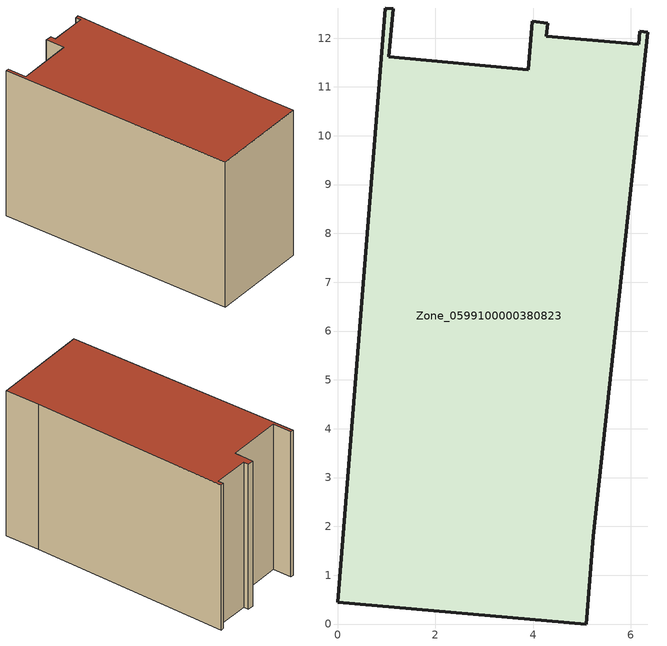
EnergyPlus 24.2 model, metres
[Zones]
Zone_0599100000380823
 floor ground (C_G): 3.99,12.34 4.3,12.31 4.27,12.04 6.17,11.87 6.19,12.14 6.35,12.12 5.24,1.8 5.09,0 0,0.45 0.97,12.62 1.14,12.6 1.04,11.61 3.9,11.36 z0
 wall outside (C_F): 4.3,12.31 3.99,12.34 3.9,11.36 1.04,11.61 1.14,12.6 0.97,12.62 0,0.45 5.09,0 5.24,1.8 6.35,12.12 6.19,12.14 6.17,11.87 4.27,12.04 4.3,12.31 z0:7.93
 roof outside (C_R): 0.97,12.62 0,0.45 5.09,0 5.24,1.8 6.35,12.12 6.19,12.14 6.17,11.87 4.27,12.04 4.3,12.31 3.99,12.34 3.9,11.36 1.04,11.61 1.14,12.6 z7.93
[BUILDING]
Pand.0599100000380823: North Axis=0; Terrain=City; Loads Convergence Tolerance Value=0.04; Temperature Convergence Tolerance Value=0.4; Solar Distribution=FullExterior; Maximum Number of Warmup Days=25; Minimum Number of Warmup Days=1
[Site:Location]
Rotterdam.The.Hague.AP_ZH_NLD Design_Conditions: Latitude=51.96; Longitude=4.45; Time Zone=1; Elevation=-4.5
[SITE:GROUNDTEMPERATURE:BUILDINGSURFACE]
18, 18, 18, 18, 18, 18, 18, 18, 18, 18, 18, 18
[MATERIAL] Thermal Absorptance=0.9; Solar Absorptance=0.7; Visible Absorptance=0.7
Name | Roughness | Thickness | Conductivity | Density | Specific Heat
G.TI.1992-2005 | MediumSmooth | 0.15 | 0.06 | 540 | 1210
F.TI.1992-2005 | Rough | 0.3 | 0.12 | 1920 | 840
R.TI.1992-2005 | MediumRough | 0.2 | 0.08 | 1500 | 1000
[CONSTRUCTION]
C_G: G.TI.1992-2005
C_F: F.TI.1992-2005
C_R: R.TI.1992-2005
[ZONE]
Zone_0599100000380823: Type=1; Multiplier=1; Ceiling Height=Autocalculate; Volume=Autocalculate; Floor Area=autocalculate; Part of Total Floor Area=Yes
[ZONEINFILTRATION:DESIGNFLOWRATE]
Infil_Zone_0599100000380823: Zone or ZoneList or Space or SpaceList=Zone_0599100000380823; Schedule=AlwaysOn; Design Flow Rate Calculation Method=Flow/Area; Flow Rate per Floor Area=0.0015; Constant Term Coefficient=1; Temperature Term Coefficient=0; Velocity Term Coefficient=0; Velocity Squared Term Coefficient=0
[HVACTEMPLATE:ZONE:IDEALLOADSAIRSYSTEM]
Zone_0599100000380823: Maximum Heating Supply Air Temperature=50; Minimum Cooling Supply Air Temperature=13; Maximum Heating Supply Air Humidity Ratio=0.0156; Minimum Cooling Supply Air Humidity Ratio=0.0077; Heating Limit=NoLimit; Cooling Limit=NoLimit; Dehumidification Control Type=ConstantSensibleHeatRatio; Cooling Sensible Heat Ratio=0.7; Dehumidification Setpoint=60; Humidification Control Type=None; Humidification Setpoint=30; Outdoor Air Method=None; Outdoor Air Flow Rate per Person=0.00944; Outdoor Air Flow Rate per Zone Floor Area=0; Outdoor Air Flow Rate per Zone=0; Demand Controlled Ventilation Type=None; Outdoor Air Economizer Type=NoEconomizer; Heat Recovery Type=None; Sensible Heat Recovery Effectiveness=0.7; Latent Heat Recovery Effectiveness=0.65
[ZONECONTROL:THERMOSTAT]
ThermostatControl_Zone_0599100000380823: Zone or ZoneList=Zone_0599100000380823; Control Type Schedule=DualSetpointControlType; Control 1=Thermostat_Zone_0599100000380823; Temperature Difference Between Cutout And Setpoint=0
[THERMOSTATSETPOINT:DUALSETPOINT]
Thermostat_Zone_0599100000380823: Heating Setpoint Temperature Schedule=HeatingSetpoint_Zone_0599100000380823; Cooling Setpoint Temperature Schedule=CoolingSetpoint_Zone_0599100000380823
[SCHEDULE:COMPACT]
HeatingSetpoint_Zone_0599100000380823: Through: 12/31, For: AllDays, Until: 24:00, 21
CoolingSetpoint_Zone_0599100000380823: Through: 12/31, For: AllDays, Until: 24:00, 24
DualSetpointControlType: Through: 12/31, For: AllDays, Until: 24:00, 4
AlwaysOn: Through: 12/31, For: AllDays, Until: 24:00, 1
